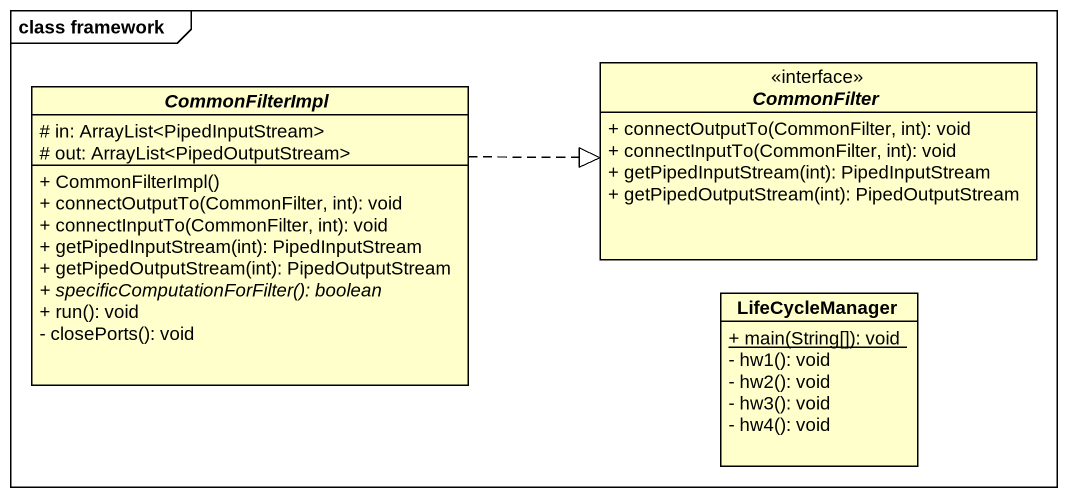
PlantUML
@startuml
mainframe class framework
hide circle
hide empty members
skinparam classAttributeIconSize 0
abstract class CommonFilterImpl {
  # in: ArrayList<PipedInputStream>
  # out: ArrayList<PipedOutputStream>
  + CommonFilterImpl()
  + connectOutputTo(CommonFilter, int): void
  + connectInputTo(CommonFilter, int): void
  + getPipedInputStream(int): PipedInputStream
  + getPipedOutputStream(int): PipedOutputStream
  {abstract} + specificComputationForFilter(): boolean
  + run(): void
  - closePorts(): void
}
interface CommonFilter <<interface>> {
  + connectOutputTo(CommonFilter, int): void
  + connectInputTo(CommonFilter, int): void
  + getPipedInputStream(int): PipedInputStream
  + getPipedOutputStream(int): PipedOutputStream
}
class LifeCycleManager {
  {static} + main(String[]): void
  - hw1(): void
  - hw2(): void
  - hw3(): void
  - hw4(): void
}
CommonFilterImpl .right.|> CommonFilter
@enduml
